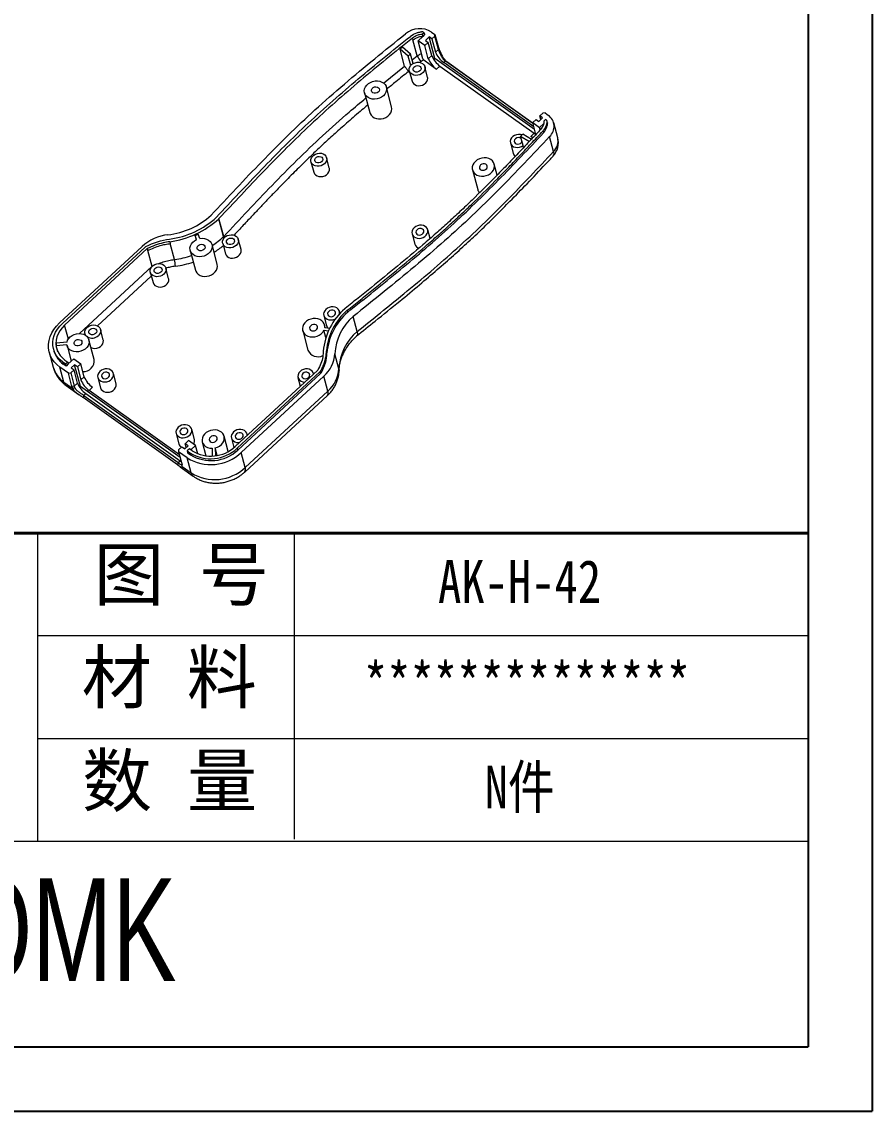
# Model space of a CAD drawing. Header units: inches. Extents: x 1209 to 3085, y 1126 to 1627.
# Drawn here: x 2526.9 to 2685.1, y 1125.7 to 1328.3 of the extents above; entities that cross this region are included whole.
import ezdxf

# ---------------------------------------------------------------- set-up
doc = ezdxf.new("R2010")
doc.units = ezdxf.units.IN
doc.header["$LTSCALE"] = 15
doc.layers.add('文字', color=81, linetype='Continuous')
doc.layers.add('粗实线', color=7, linetype='Continuous', lineweight=30)
doc.layers.add('细实线', color=3, linetype='Continuous', lineweight=9)
doc.styles.get("Standard").update_dxf_attribs({"font": 'txt', "bigfont": 'gbcbig.shx'})
doc.styles.add('宋体', font='', dxfattribs={"width": 0.8, "height": 3.5})
doc.styles.add('长仿宋', font='', dxfattribs={"width": 0.7, "height": 4})
doc.styles.get('宋体').set_extended_font_data('SimSun')
doc.styles.get('长仿宋').set_extended_font_data('SimSun')

msp = doc.modelspace()

# ---------------------------------------------------------------- linework, layer by layer
for p, q in [((2685.077, 1627.302), (2685.077, 1125.657)), ((2673.133, 1615.358), (2673.133, 1137.601)), ((1993.965, 1137.601), (2673.133, 1137.601)), ((1975.607, 1125.657), (2685.077, 1125.657))]:
    msp.add_line(p, q)
at = {"color": 7, "linetype": 'Continuous', "lineweight": 15}
for p, q in [((2599.553, 1325.219), (2599.645, 1324.87)), ((2600.593, 1324.74), (2601.469, 1325.549)), ((2601.716, 1326.212), (2601.376, 1325.898)), ((2601.376, 1325.898), (2601.469, 1325.549)), ((2601.809, 1325.863), (2601.469, 1325.549)), ((2601.62, 1326.281), (2601.716, 1326.212)), ((2601.716, 1326.212), (2601.809, 1325.863)), ((2602.684, 1325.427), (2601.978, 1324.774)), ((2603.191, 1325.065), (2602.684, 1325.427)), ((2603.751, 1321.416), (2602.684, 1325.427)), ((2603.11, 1326.348), (2603.728, 1325.908)), ((2603.191, 1325.065), (2603.732, 1325.565)), ((2603.191, 1325.065), (2603.841, 1322.624)), ((2603.732, 1325.565), (2603.728, 1325.908)), ((2603.728, 1325.908), (2604.377, 1323.466)), ((2604.381, 1323.123), (2603.732, 1325.565)), ((2597.707, 1323.525), (2597.261, 1323.165)), ((2598.096, 1320.026), (2597.261, 1323.165)), ((2598.777, 1321.881), (2597.261, 1323.165)), ((2599.224, 1322.241), (2597.707, 1323.525)), ((2600.434, 1321.905), (2599.645, 1324.87)), ((2601.861, 1323.836), (2600.593, 1324.74)), ((2601.495, 1321.35), (2600.593, 1324.74)), ((2601.861, 1323.836), (2602.485, 1324.412)), ((2602.511, 1321.395), (2601.861, 1323.836)), ((2601.978, 1324.774), (2602.485, 1324.412)), ((2603.134, 1321.971), (2602.485, 1324.412)), ((2603.841, 1322.624), (2604.381, 1323.123)), ((2604.381, 1323.123), (2604.377, 1323.466)), ((2604.513, 1322.787), (2604.532, 1323.073)), ((2599.241, 1320.137), (2598.777, 1321.881)), ((2599.688, 1320.497), (2599.224, 1322.241)), ((2599.511, 1321.164), (2600.434, 1321.905)), ((2601.495, 1321.35), (2601.647, 1321.162)), ((2601.646, 1321.163), (2604.057, 1319.444)), ((2602.511, 1321.395), (2603.134, 1321.971)), ((2603.751, 1321.416), (2603.524, 1321.206)), ((2622.29, 1308.202), (2603.751, 1321.416)), ((2605.677, 1320.942), (2605.387, 1320.674)), ((2621.995, 1309.312), (2605.677, 1320.942)), ((2605.677, 1320.942), (2605.93, 1320.86)), ((2594.187, 1316.837), (2598.096, 1320.026)), ((2598.82, 1319.007), (2599.053, 1318.81)), ((2598.969, 1319.124), (2599.479, 1317.206)), ((2601.122, 1320.86), (2600.908, 1320.687)), ((2602.379, 1317.977), (2601.869, 1319.895)), ((2604.68, 1320.021), (2604.057, 1319.444)), ((2604.68, 1320.021), (2622.221, 1307.519)), ((2622.151, 1308.725), (2605.387, 1320.674)), ((2605.93, 1320.86), (2621.963, 1309.432)), ((2590.642, 1315.019), (2591.616, 1311.356)), ((2595.674, 1312.436), (2594.701, 1316.098)), ((2623.268, 1310.756), (2623.808, 1311.255)), ((2624.228, 1311.297), (2623.808, 1311.255)), ((2624.228, 1311.297), (2624.846, 1310.856)), ((2621.938, 1309.526), (2622.562, 1310.103)), ((2621.938, 1309.526), (2623.206, 1308.623)), ((2622.529, 1307.303), (2621.938, 1309.526)), ((2622.562, 1310.103), (2623.069, 1309.741)), ((2623.069, 1309.741), (2623.775, 1310.394)), ((2623.206, 1308.623), (2623.987, 1309.344)), ((2623.775, 1310.394), (2623.268, 1310.756)), ((2623.445, 1310.089), (2623.268, 1310.756)), ((2624.329, 1310.095), (2623.989, 1309.781)), ((2624.425, 1310.027), (2624.329, 1310.095)), ((2624.694, 1309.374), (2624.601, 1309.723)), ((2626.573, 1306.686), (2625.831, 1309.476)), ((2619.683, 1306.981), (2621.312, 1306.007)), ((2620.147, 1305.237), (2619.683, 1306.981)), ((2620.065, 1307.387), (2621.694, 1306.413)), ((2621.598, 1306.942), (2622.221, 1307.519)), ((2621.953, 1306.689), (2621.598, 1306.942)), ((2623.33, 1308.156), (2623.206, 1308.623)), ((2623.849, 1307.955), (2623.942, 1307.607)), ((2623.883, 1307.995), (2623.976, 1307.647)), ((2625.819, 1304.142), (2625.077, 1306.932)), ((2617.778, 1305.718), (2618.288, 1303.8)), ((2620.243, 1304.874), (2620.147, 1305.237)), ((2584.091, 1301.073), (2583.581, 1302.991)), ((2580.682, 1302.22), (2581.192, 1300.302)), ((2610.718, 1300.709), (2611.692, 1297.047)), ((2615.318, 1299.754), (2614.777, 1301.789)), ((2563.572, 1291.648), (2563.542, 1291.618)), ((2564.423, 1288.305), (2563.542, 1291.618)), ((2564.453, 1288.335), (2563.572, 1291.648)), ((2559.414, 1287.757), (2559.147, 1288.529)), ((2559.359, 1287.731), (2559.147, 1288.529)), ((2559.986, 1287.938), (2559.693, 1288.784)), ((2599.49, 1288.814), (2600, 1286.896)), ((2602.828, 1287.937), (2602.389, 1289.585)), ((2554.387, 1287.837), (2554.391, 1287.837)), ((2554.428, 1287.356), (2554.52, 1287.008)), ((2555.309, 1284.043), (2554.52, 1287.008)), ((2563.248, 1283.155), (2562.274, 1286.817)), ((2564.264, 1287.045), (2564.774, 1285.126)), ((2564.423, 1288.305), (2564.453, 1288.335)), ((2564.423, 1288.305), (2564.598, 1288.091)), ((2564.453, 1288.335), (2564.63, 1288.13)), ((2567.673, 1285.897), (2567.163, 1287.816)), ((2533.895, 1272.256), (2549.274, 1286.471)), ((2534.436, 1272.153), (2549.815, 1286.368)), ((2550.237, 1286.067), (2534.859, 1271.852)), ((2549.815, 1286.368), (2549.966, 1286.473)), ((2550.237, 1286.067), (2550.33, 1285.718)), ((2551.118, 1282.757), (2550.33, 1285.718)), ((2558.215, 1285.738), (2559.189, 1282.075)), ((2537.627, 1270.283), (2551.084, 1282.722)), ((2554.197, 1280.533), (2553.687, 1282.451)), ((2550.984, 1280.939), (2540.989, 1271.7)), ((2550.787, 1281.68), (2551.298, 1279.762)), ((2586.086, 1273.982), (2585.972, 1274.41)), ((2587.033, 1274.927), (2587, 1274.898)), ((2587.421, 1274.596), (2587.514, 1274.247)), ((2583.073, 1273.639), (2583.583, 1271.72)), ((2589.269, 1270.664), (2588.527, 1273.454)), ((2542.042, 1269.124), (2541.532, 1271.043)), ((2579.137, 1270.826), (2580.111, 1267.163)), ((2583.082, 1270.888), (2583.938, 1270.787)), ((2583.444, 1269.527), (2583.082, 1270.888)), ((2583.342, 1271.358), (2583.196, 1271.905)), ((2583.229, 1271.372), (2584.17, 1271.26)), ((2535.302, 1268.658), (2533.295, 1268.501)), ((2538.632, 1270.272), (2538.709, 1269.982)), ((2540.353, 1265.452), (2539.379, 1269.114)), ((2532.009, 1266.791), (2532.751, 1264)), ((2532.786, 1267.371), (2532.879, 1267.022)), ((2535.292, 1268.172), (2533.3, 1268.017)), ((2533.599, 1266.891), (2533.3, 1268.017)), ((2535.32, 1268.035), (2536.095, 1265.121)), ((2583.564, 1267.041), (2583.564, 1267.044)), ((2583.564, 1267.044), (2583.656, 1266.696)), ((2583.564, 1267.041), (2583.657, 1266.692)), ((2583.657, 1266.692), (2583.656, 1266.696)), ((2585.869, 1263.737), (2585.127, 1266.527)), ((2535.039, 1264.579), (2534.51, 1264.956)), ((2534.51, 1264.956), (2534.603, 1264.607)), ((2535.131, 1264.231), (2534.603, 1264.607)), ((2534.926, 1265.34), (2535.454, 1264.964)), ((2535.454, 1264.964), (2535.039, 1264.579)), ((2535.039, 1264.579), (2535.131, 1264.231)), ((2535.547, 1264.615), (2535.131, 1264.231)), ((2535.454, 1264.964), (2535.547, 1264.615)), ((2535.547, 1264.615), (2536.586, 1265.575)), ((2536.723, 1264.457), (2536.1, 1263.88)), ((2536.586, 1265.575), (2537.854, 1264.672)), ((2537.79, 1260.446), (2536.723, 1264.457)), ((2537.231, 1264.095), (2536.723, 1264.457)), ((2537.231, 1264.095), (2537.854, 1264.672)), ((2538.503, 1262.23), (2537.854, 1264.672)), ((2535.565, 1262.901), (2533.98, 1264.031)), ((2534.722, 1261.241), (2533.98, 1264.031)), ((2535.565, 1262.901), (2535.984, 1262.943)), ((2536.214, 1260.46), (2535.565, 1262.901)), ((2535.984, 1262.943), (2536.607, 1263.519)), ((2535.984, 1262.943), (2536.633, 1260.501)), ((2536.1, 1263.88), (2536.607, 1263.519)), ((2537.256, 1261.077), (2536.607, 1263.519)), ((2537.231, 1264.095), (2537.88, 1261.654)), ((2537.88, 1261.654), (2538.503, 1262.23)), ((2544.433, 1260.956), (2543.923, 1262.874)), ((2581.937, 1263.473), (2566.559, 1249.258)), ((2566.982, 1248.957), (2582.36, 1263.171)), ((2567.075, 1248.608), (2582.453, 1262.823)), ((2583.087, 1262.371), (2567.709, 1248.156)), ((2581.185, 1262.777), (2581.16, 1262.869)), ((2582.36, 1263.171), (2582.469, 1263.307)), ((2582.36, 1263.171), (2582.453, 1262.823)), ((2582.453, 1262.823), (2582.562, 1262.958)), ((2582.469, 1263.307), (2582.562, 1262.958)), ((2583.829, 1259.58), (2583.087, 1262.371)), ((2534.722, 1261.241), (2536.368, 1260.067)), ((2535.126, 1260.614), (2537.55, 1258.887)), ((2536.633, 1260.501), (2536.214, 1260.46)), ((2536.765, 1260.165), (2536.368, 1260.067)), ((2536.633, 1260.501), (2537.256, 1261.077)), ((2537.79, 1260.446), (2537.646, 1260.313)), ((2556.349, 1247.218), (2537.79, 1260.446)), ((2540.05, 1260.28), (2539.426, 1259.704)), ((2541.024, 1262.103), (2541.534, 1260.185)), ((2578.261, 1262.098), (2578.693, 1260.474)), ((2538.429, 1258.782), (2538.311, 1258.357)), ((2555.852, 1245.855), (2538.311, 1258.357)), ((2538.803, 1259.127), (2538.429, 1258.782)), ((2538.429, 1258.782), (2555.97, 1246.28)), ((2538.803, 1259.127), (2556.343, 1246.625)), ((2556.21, 1247.741), (2539.426, 1259.704)), ((2568.358, 1244.529), (2583.737, 1258.744)), ((2568.451, 1245.366), (2583.829, 1259.58)), ((2559.015, 1250.562), (2558.505, 1252.481)), ((2555.606, 1251.71), (2556.116, 1249.791)), ((2557.307, 1249.786), (2557.931, 1250.362)), ((2559.199, 1249.458), (2557.931, 1250.362)), ((2560.469, 1250.11), (2561.156, 1247.525)), ((2565.284, 1248.346), (2564.528, 1251.189)), ((2565.894, 1250.841), (2566.362, 1249.083)), ((2568.855, 1251.38), (2568.794, 1251.612)), ((2556.06, 1248.633), (2556.684, 1249.209)), ((2556.06, 1248.633), (2556.064, 1248.29)), ((2557.649, 1247.161), (2556.064, 1248.29)), ((2556.064, 1248.29), (2556.713, 1245.849)), ((2556.684, 1249.209), (2557.191, 1248.848)), ((2557.191, 1248.848), (2557.814, 1249.424)), ((2557.814, 1249.424), (2557.307, 1249.786)), ((2557.485, 1249.119), (2557.307, 1249.786)), ((2558.067, 1248.846), (2557.651, 1248.462)), ((2557.651, 1248.462), (2558.18, 1248.086)), ((2557.651, 1248.462), (2557.744, 1248.114)), ((2557.744, 1248.114), (2558.272, 1247.737)), ((2558.595, 1248.47), (2558.067, 1248.846)), ((2558.18, 1248.086), (2558.272, 1247.737)), ((2558.332, 1248.657), (2559.199, 1249.458)), ((2559.609, 1247.916), (2559.199, 1249.458)), ((2562.273, 1248.941), (2562.333, 1247.495)), ((2562.865, 1249.012), (2562.926, 1247.557)), ((2563.238, 1247.61), (2562.865, 1249.012)), ((2566.982, 1248.957), (2567.075, 1248.608)), ((2568.451, 1245.366), (2567.709, 1248.156)), ((2555.97, 1246.28), (2555.852, 1245.855)), ((2555.97, 1246.28), (2556.343, 1246.625)), ((2556.343, 1246.625), (2556.541, 1246.495)), ((2558.391, 1244.37), (2557.649, 1247.161)), ((2556.371, 1245.472), (2558.795, 1243.744)), ((2556.744, 1245.544), (2558.391, 1244.37))]:
    msp.add_line(p, q, dxfattribs=at)
at = {"color": 8, "linetype": 'Continuous', "lineweight": 15}
for p, q in [((2535.55, 1269.253), (2534.859, 1271.852)), ((2585.869, 1263.737), (2585.912, 1263.38))]:
    msp.add_line(p, q, dxfattribs=at)
at = {"color": 7, "linetype": 'Continuous', "lineweight": 15, "flags": 128}
for points in [[(2599.688, 1320.497), (2600.038, 1320.647), (2600.412, 1320.722), (2600.787, 1320.718), (2601.138, 1320.636), (2601.443, 1320.481), (2601.68, 1320.262), (2601.836, 1319.995), (2601.9, 1319.696), (2601.867, 1319.385), (2601.74, 1319.082), (2601.527, 1318.807), (2601.243, 1318.577), (2600.904, 1318.408), (2600.535, 1318.311), (2600.157, 1318.292), (2599.797, 1318.351), (2599.477, 1318.487), (2599.218, 1318.688), (2599.038, 1318.943), (2598.947, 1319.235), (2598.952, 1319.545), (2599.052, 1319.852), (2599.241, 1320.137)], [(2600.947, 1319.133), (2600.724, 1318.985), (2600.459, 1318.908), (2600.189, 1318.912), (2599.95, 1318.997), (2599.775, 1319.151), (2599.686, 1319.353), (2599.696, 1319.577), (2599.804, 1319.791), (2599.995, 1319.968), (2600.243, 1320.083), (2600.515, 1320.12), (2600.774, 1320.075), (2600.985, 1319.953), (2601.12, 1319.772), (2601.159, 1319.555), (2601.099, 1319.332), (2600.947, 1319.133)], [(2594.15, 1314.504), (2593.803, 1314.24), (2593.403, 1314.037), (2592.968, 1313.905), (2592.52, 1313.851), (2592.079, 1313.876), (2591.665, 1313.981), (2591.299, 1314.159), (2590.996, 1314.402), (2590.772, 1314.699), (2590.637, 1315.037), (2590.597, 1315.399), (2590.654, 1315.769), (2590.805, 1316.128), (2591.043, 1316.461), (2591.358, 1316.752), (2591.734, 1316.987), (2592.154, 1317.155), (2592.598, 1317.249), (2593.045, 1317.263), (2593.475, 1317.198), (2593.867, 1317.056), (2594.204, 1316.844), (2594.469, 1316.572), (2594.649, 1316.252), (2594.738, 1315.901), (2594.729, 1315.533), (2594.625, 1315.166), (2594.429, 1314.818), (2594.15, 1314.504)], [(2599.479, 1317.206), (2599.548, 1317.025), (2599.728, 1316.77), (2599.987, 1316.568), (2600.307, 1316.433), (2600.667, 1316.373), (2601.045, 1316.393), (2601.415, 1316.49), (2601.753, 1316.659), (2602.038, 1316.888), (2602.25, 1317.164), (2602.377, 1317.467), (2602.41, 1317.778), (2602.379, 1317.977)], [(2593.199, 1315.182), (2592.976, 1315.034), (2592.712, 1314.957), (2592.442, 1314.961), (2592.203, 1315.045), (2592.027, 1315.2), (2591.938, 1315.402), (2591.948, 1315.626), (2592.056, 1315.84), (2592.247, 1316.017), (2592.495, 1316.131), (2592.767, 1316.169), (2593.026, 1316.123), (2593.237, 1316.002), (2593.372, 1315.82), (2593.412, 1315.604), (2593.351, 1315.381), (2593.199, 1315.182)], [(2591.616, 1311.356), (2591.667, 1311.202), (2591.848, 1310.883), (2592.112, 1310.611), (2592.449, 1310.399), (2592.841, 1310.257), (2593.271, 1310.191), (2593.719, 1310.206), (2594.163, 1310.299), (2594.582, 1310.468), (2594.958, 1310.703), (2595.273, 1310.993), (2595.511, 1311.326), (2595.663, 1311.686), (2595.719, 1312.055), (2595.679, 1312.417), (2595.674, 1312.436)], [(2624.682, 1309.448), (2624.688, 1309.418), (2624.694, 1309.374)], [(2619.95, 1307.229), (2619.637, 1307.307), (2619.264, 1307.32), (2618.888, 1307.253), (2618.534, 1307.112), (2618.226, 1306.905), (2617.982, 1306.646), (2617.819, 1306.352), (2617.748, 1306.042), (2617.774, 1305.736), (2617.893, 1305.453), (2618.1, 1305.213), (2618.379, 1305.031), (2618.714, 1304.919), (2619.083, 1304.883), (2619.46, 1304.927), (2619.823, 1305.048), (2620.147, 1305.237), (2620.147, 1305.237)], [(2621.986, 1306.71), (2621.84, 1306.786), (2621.598, 1306.942)], [(2622.221, 1307.519), (2622.463, 1307.363), (2622.522, 1307.33)], [(2618.699, 1306.48), (2618.547, 1306.281), (2618.487, 1306.059), (2618.527, 1305.842), (2618.662, 1305.66), (2618.873, 1305.539), (2619.131, 1305.494), (2619.403, 1305.531), (2619.651, 1305.645), (2619.842, 1305.822), (2619.942, 1306.008)], [(2583.188, 1301.852), (2582.896, 1301.637), (2582.557, 1301.483), (2582.19, 1301.399), (2581.82, 1301.391), (2581.469, 1301.459), (2581.16, 1301.6), (2580.912, 1301.803), (2580.741, 1302.057), (2580.657, 1302.345), (2580.666, 1302.65), (2580.766, 1302.952), (2580.953, 1303.232), (2581.213, 1303.473), (2581.531, 1303.659), (2581.887, 1303.779), (2582.258, 1303.826), (2582.621, 1303.795), (2582.954, 1303.69), (2583.235, 1303.517), (2583.446, 1303.286), (2583.575, 1303.013), (2583.613, 1302.714), (2583.558, 1302.408), (2583.413, 1302.115), (2583.188, 1301.852)], [(2582.659, 1302.229), (2582.436, 1302.081), (2582.172, 1302.004), (2581.902, 1302.008), (2581.663, 1302.092), (2581.487, 1302.247), (2581.398, 1302.449), (2581.408, 1302.673), (2581.516, 1302.887), (2581.707, 1303.064), (2581.955, 1303.178), (2582.227, 1303.216), (2582.486, 1303.17), (2582.697, 1303.049), (2582.832, 1302.867), (2582.872, 1302.651), (2582.812, 1302.428), (2582.659, 1302.229)], [(2611.268, 1302.303), (2610.99, 1301.989), (2610.794, 1301.641), (2610.69, 1301.274), (2610.681, 1300.907), (2610.77, 1300.555), (2610.95, 1300.235), (2611.215, 1299.963), (2611.552, 1299.751), (2611.944, 1299.609), (2612.374, 1299.544), (2612.821, 1299.559), (2613.265, 1299.652), (2613.685, 1299.82), (2614.061, 1300.055), (2614.376, 1300.346), (2614.614, 1300.679), (2614.765, 1301.039), (2614.822, 1301.408), (2614.782, 1301.77), (2614.647, 1302.108), (2614.423, 1302.405), (2614.12, 1302.649), (2613.754, 1302.827), (2613.34, 1302.931), (2612.899, 1302.956), (2612.45, 1302.902), (2612.016, 1302.77), (2611.616, 1302.568), (2611.268, 1302.303)], [(2581.192, 1300.302), (2581.198, 1300.28), (2581.327, 1300.006), (2581.538, 1299.776), (2581.819, 1299.603), (2582.151, 1299.497), (2582.514, 1299.467), (2582.885, 1299.513), (2583.241, 1299.633), (2583.559, 1299.82), (2583.82, 1300.06), (2584.006, 1300.34), (2584.107, 1300.642), (2584.115, 1300.947), (2584.091, 1301.073)], [(2612.219, 1301.625), (2612.067, 1301.426), (2612.007, 1301.204), (2612.047, 1300.987), (2612.182, 1300.805), (2612.393, 1300.684), (2612.652, 1300.639), (2612.923, 1300.676), (2613.172, 1300.79), (2613.363, 1300.967), (2613.47, 1301.181), (2613.481, 1301.405), (2613.392, 1301.608), (2613.216, 1301.762), (2612.977, 1301.847), (2612.707, 1301.851), (2612.443, 1301.773), (2612.219, 1301.625)], [(2566.77, 1286.677), (2566.479, 1286.462), (2566.139, 1286.307), (2565.773, 1286.224), (2565.403, 1286.216), (2565.052, 1286.284), (2564.743, 1286.424), (2564.495, 1286.628), (2564.324, 1286.882), (2564.239, 1287.17), (2564.248, 1287.475), (2564.349, 1287.777), (2564.535, 1288.057), (2564.796, 1288.298), (2565.114, 1288.484), (2565.47, 1288.604), (2565.841, 1288.65), (2566.204, 1288.62), (2566.536, 1288.515), (2566.817, 1288.341), (2567.028, 1288.111), (2567.157, 1287.837), (2567.195, 1287.539), (2567.14, 1287.233), (2566.996, 1286.939), (2566.77, 1286.677)], [(2599.883, 1289.953), (2599.658, 1289.69), (2599.513, 1289.397), (2599.458, 1289.091), (2599.496, 1288.792), (2599.625, 1288.519), (2599.836, 1288.288), (2600.117, 1288.115), (2600.45, 1288.01), (2600.813, 1287.979), (2601.184, 1288.026), (2601.54, 1288.146), (2601.858, 1288.332), (2602.118, 1288.573), (2602.305, 1288.853), (2602.405, 1289.155), (2602.414, 1289.46), (2602.33, 1289.748), (2602.159, 1290.002), (2601.911, 1290.205), (2601.602, 1290.346), (2601.251, 1290.414), (2600.881, 1290.406), (2600.514, 1290.322), (2600.175, 1290.168), (2599.883, 1289.953)], [(2600.411, 1289.576), (2600.259, 1289.377), (2600.199, 1289.154), (2600.239, 1288.938), (2600.374, 1288.756), (2600.585, 1288.635), (2600.844, 1288.589), (2601.116, 1288.627), (2601.364, 1288.741), (2601.555, 1288.918), (2601.663, 1289.132), (2601.673, 1289.356), (2601.584, 1289.558), (2601.408, 1289.712), (2601.169, 1289.797), (2600.899, 1289.801), (2600.635, 1289.724), (2600.411, 1289.576)], [(2559.986, 1287.938), (2560.429, 1287.986), (2560.864, 1287.955), (2561.271, 1287.848), (2561.631, 1287.668), (2561.927, 1287.426), (2562.147, 1287.131), (2562.28, 1286.797), (2562.319, 1286.439), (2562.264, 1286.074), (2562.117, 1285.718), (2561.884, 1285.387), (2561.576, 1285.098), (2561.208, 1284.862), (2560.795, 1284.691), (2560.357, 1284.592), (2559.914, 1284.571), (2559.487, 1284.627), (2559.094, 1284.759), (2558.753, 1284.96), (2558.481, 1285.221), (2558.289, 1285.531), (2558.186, 1285.875), (2558.178, 1286.237), (2558.264, 1286.601), (2558.441, 1286.95), (2558.7, 1287.268), (2559.029, 1287.542), (2559.414, 1287.757)], [(2560.773, 1285.901), (2560.55, 1285.753), (2560.285, 1285.675), (2560.015, 1285.68), (2559.776, 1285.764), (2559.6, 1285.918), (2559.512, 1286.121), (2559.522, 1286.345), (2559.63, 1286.559), (2559.821, 1286.736), (2560.069, 1286.85), (2560.341, 1286.888), (2560.6, 1286.842), (2560.811, 1286.721), (2560.945, 1286.539), (2560.985, 1286.323), (2560.925, 1286.1), (2560.773, 1285.901)], [(2566.242, 1287.053), (2566.019, 1286.905), (2565.754, 1286.828), (2565.484, 1286.832), (2565.245, 1286.917), (2565.069, 1287.071), (2564.981, 1287.274), (2564.991, 1287.497), (2565.099, 1287.712), (2565.29, 1287.888), (2565.538, 1288.003), (2565.81, 1288.04), (2566.069, 1287.995), (2566.28, 1287.873), (2566.414, 1287.692), (2566.454, 1287.475), (2566.394, 1287.252), (2566.242, 1287.053)], [(2564.774, 1285.126), (2564.78, 1285.104), (2564.909, 1284.831), (2565.12, 1284.6), (2565.401, 1284.427), (2565.734, 1284.322), (2566.097, 1284.292), (2566.468, 1284.338), (2566.824, 1284.458), (2567.142, 1284.644), (2567.402, 1284.885), (2567.589, 1285.165), (2567.689, 1285.467), (2567.698, 1285.772), (2567.673, 1285.897)], [(2553.294, 1281.312), (2553.002, 1281.097), (2552.662, 1280.943), (2552.296, 1280.859), (2551.926, 1280.851), (2551.575, 1280.919), (2551.266, 1281.06), (2551.018, 1281.263), (2550.847, 1281.517), (2550.763, 1281.805), (2550.771, 1282.11), (2550.872, 1282.412), (2551.058, 1282.692), (2551.319, 1282.933), (2551.637, 1283.119), (2551.993, 1283.239), (2552.364, 1283.286), (2552.727, 1283.255), (2553.06, 1283.15), (2553.34, 1282.977), (2553.552, 1282.746), (2553.681, 1282.473), (2553.719, 1282.174), (2553.664, 1281.868), (2553.519, 1281.575), (2553.294, 1281.312)], [(2552.765, 1281.689), (2552.542, 1281.541), (2552.277, 1281.464), (2552.007, 1281.468), (2551.768, 1281.553), (2551.593, 1281.707), (2551.504, 1281.909), (2551.514, 1282.133), (2551.622, 1282.347), (2551.813, 1282.524), (2552.061, 1282.638), (2552.333, 1282.676), (2552.592, 1282.63), (2552.803, 1282.509), (2552.938, 1282.327), (2552.977, 1282.111), (2552.917, 1281.888), (2552.765, 1281.689)], [(2559.189, 1282.075), (2559.263, 1281.869), (2559.454, 1281.559), (2559.727, 1281.298), (2560.067, 1281.097), (2560.461, 1280.965), (2560.888, 1280.908), (2561.331, 1280.93), (2561.769, 1281.029), (2562.181, 1281.2), (2562.55, 1281.435), (2562.858, 1281.725), (2563.091, 1282.055), (2563.238, 1282.411), (2563.293, 1282.777), (2563.253, 1283.134), (2563.248, 1283.155)], [(2551.298, 1279.762), (2551.304, 1279.74), (2551.432, 1279.466), (2551.644, 1279.236), (2551.924, 1279.063), (2552.257, 1278.957), (2552.62, 1278.927), (2552.991, 1278.973), (2553.347, 1279.093), (2553.665, 1279.28), (2553.926, 1279.52), (2554.112, 1279.8), (2554.213, 1280.102), (2554.221, 1280.407), (2554.197, 1280.533)], [(2583.466, 1274.777), (2583.24, 1274.515), (2583.096, 1274.222), (2583.041, 1273.916), (2583.079, 1273.617), (2583.208, 1273.344), (2583.419, 1273.113), (2583.7, 1272.94), (2584.032, 1272.835), (2584.395, 1272.804), (2584.766, 1272.85), (2585.122, 1272.97), (2585.335, 1273.085)], [(2585.95, 1273.832), (2585.988, 1273.98), (2585.997, 1274.284), (2585.912, 1274.573), (2585.741, 1274.827), (2585.493, 1275.03), (2585.184, 1275.17), (2584.834, 1275.239), (2584.463, 1275.231), (2584.097, 1275.147), (2583.757, 1274.993), (2583.466, 1274.777)], [(2583.994, 1274.401), (2583.842, 1274.202), (2583.782, 1273.979), (2583.822, 1273.762), (2583.956, 1273.581), (2584.167, 1273.459), (2584.426, 1273.414), (2584.698, 1273.451), (2584.946, 1273.566), (2585.137, 1273.742), (2585.245, 1273.957), (2585.255, 1274.181), (2585.167, 1274.383), (2584.991, 1274.537), (2584.752, 1274.622), (2584.482, 1274.626), (2584.217, 1274.549), (2583.994, 1274.401)], [(2583.229, 1271.372), (2583.23, 1271.735), (2583.136, 1272.081), (2582.953, 1272.394), (2582.687, 1272.661), (2582.352, 1272.868), (2581.963, 1273.006), (2581.538, 1273.07), (2581.096, 1273.056), (2580.657, 1272.964), (2580.241, 1272.8), (2579.868, 1272.569), (2579.553, 1272.284), (2579.313, 1271.957), (2579.157, 1271.603), (2579.093, 1271.238), (2579.124, 1270.879), (2579.249, 1270.542), (2579.46, 1270.242), (2579.75, 1269.994), (2580.105, 1269.809), (2580.508, 1269.695), (2580.941, 1269.657), (2581.384, 1269.697), (2581.818, 1269.813), (2582.222, 1270), (2582.577, 1270.25), (2582.868, 1270.55), (2583.082, 1270.888)], [(2533.98, 1264.031), (2533.405, 1264.5), (2532.911, 1265.03), (2532.505, 1265.612), (2532.194, 1266.239), (2531.981, 1266.901), (2531.871, 1267.588), (2531.863, 1268.29), (2531.96, 1268.997), (2532.158, 1269.7), (2532.456, 1270.386), (2532.849, 1271.048), (2533.331, 1271.674), (2533.895, 1272.256)], [(2534.51, 1264.956), (2534.007, 1265.367), (2533.575, 1265.83), (2533.22, 1266.34), (2532.948, 1266.888), (2532.762, 1267.467), (2532.665, 1268.068), (2532.659, 1268.683), (2532.743, 1269.302), (2532.917, 1269.916), (2533.177, 1270.517), (2533.521, 1271.096), (2533.943, 1271.644), (2534.436, 1272.153)], [(2534.859, 1271.852), (2534.378, 1271.351), (2533.974, 1270.81), (2533.654, 1270.237), (2533.423, 1269.644), (2533.285, 1269.039), (2533.243, 1268.433), (2533.297, 1267.837), (2533.447, 1267.26), (2533.69, 1266.713), (2534.021, 1266.205), (2534.436, 1265.745), (2534.926, 1265.34)], [(2538.815, 1269.912), (2538.692, 1270.109), (2538.608, 1270.397), (2538.616, 1270.702), (2538.717, 1271.004), (2538.903, 1271.284), (2539.164, 1271.525), (2539.482, 1271.711), (2539.838, 1271.831), (2540.209, 1271.877), (2540.572, 1271.847), (2540.905, 1271.742), (2541.185, 1271.568), (2541.397, 1271.338), (2541.526, 1271.064), (2541.564, 1270.766), (2541.509, 1270.46), (2541.364, 1270.166), (2541.139, 1269.904), (2541.139, 1269.904)], [(2540.61, 1270.28), (2540.387, 1270.132), (2540.122, 1270.055), (2539.852, 1270.059), (2539.613, 1270.144), (2539.438, 1270.298), (2539.349, 1270.501), (2539.359, 1270.724), (2539.467, 1270.939), (2539.658, 1271.115), (2539.906, 1271.23), (2540.178, 1271.267), (2540.437, 1271.222), (2540.648, 1271.101), (2540.783, 1270.919), (2540.822, 1270.702), (2540.762, 1270.479), (2540.61, 1270.28)], [(2580.638, 1271.742), (2580.486, 1271.543), (2580.426, 1271.32), (2580.466, 1271.103), (2580.601, 1270.922), (2580.812, 1270.8), (2581.071, 1270.755), (2581.342, 1270.792), (2581.591, 1270.907), (2581.782, 1271.083), (2581.889, 1271.298), (2581.9, 1271.522), (2581.811, 1271.724), (2581.635, 1271.878), (2581.396, 1271.963), (2581.126, 1271.967), (2580.862, 1271.89), (2580.638, 1271.742)], [(2535.302, 1268.658), (2535.419, 1269.018), (2535.625, 1269.359), (2535.909, 1269.664), (2536.259, 1269.919), (2536.659, 1270.112), (2537.091, 1270.235), (2537.534, 1270.283), (2537.969, 1270.252), (2538.376, 1270.145), (2538.736, 1269.965), (2539.032, 1269.723), (2539.252, 1269.428), (2539.385, 1269.094), (2539.424, 1268.736), (2539.369, 1268.371), (2539.222, 1268.015), (2538.989, 1267.684), (2538.681, 1267.395), (2538.313, 1267.159), (2537.9, 1266.988), (2537.462, 1266.889), (2537.019, 1266.868), (2536.592, 1266.924), (2536.199, 1267.056), (2535.858, 1267.257), (2535.586, 1267.518), (2535.394, 1267.828), (2535.292, 1268.172)], [(2537.878, 1268.198), (2537.655, 1268.05), (2537.39, 1267.973), (2537.12, 1267.977), (2536.881, 1268.061), (2536.706, 1268.216), (2536.617, 1268.418), (2536.627, 1268.642), (2536.735, 1268.856), (2536.926, 1269.033), (2537.174, 1269.147), (2537.446, 1269.185), (2537.705, 1269.139), (2537.916, 1269.018), (2538.05, 1268.836), (2538.09, 1268.62), (2538.03, 1268.397), (2537.878, 1268.198)], [(2539.767, 1267.655), (2539.769, 1267.654), (2540.102, 1267.549), (2540.465, 1267.519), (2540.836, 1267.565), (2541.192, 1267.685), (2541.51, 1267.871), (2541.771, 1268.112), (2541.957, 1268.392), (2542.058, 1268.694), (2542.066, 1268.999), (2542.042, 1269.124)], [(2541.417, 1263.242), (2541.192, 1262.979), (2541.047, 1262.686), (2540.992, 1262.38), (2541.03, 1262.081), (2541.159, 1261.808), (2541.37, 1261.577), (2541.651, 1261.404), (2541.983, 1261.299), (2542.346, 1261.268), (2542.718, 1261.315), (2543.073, 1261.435), (2543.392, 1261.621), (2543.652, 1261.862), (2543.838, 1262.142), (2543.939, 1262.444), (2543.948, 1262.748), (2543.864, 1263.037), (2543.692, 1263.291), (2543.444, 1263.494), (2543.135, 1263.635), (2542.785, 1263.703), (2542.415, 1263.695), (2542.048, 1263.611), (2541.708, 1263.457), (2541.417, 1263.242)], [(2541.945, 1262.865), (2541.793, 1262.666), (2541.733, 1262.443), (2541.773, 1262.226), (2541.907, 1262.045), (2542.118, 1261.924), (2542.377, 1261.878), (2542.649, 1261.916), (2542.897, 1262.03), (2543.088, 1262.207), (2543.196, 1262.421), (2543.206, 1262.645), (2543.118, 1262.847), (2542.942, 1263.001), (2542.703, 1263.086), (2542.433, 1263.09), (2542.168, 1263.013), (2541.945, 1262.865)], [(2581.18, 1262.773), (2581.101, 1263.032), (2580.929, 1263.286), (2580.681, 1263.49), (2580.372, 1263.63), (2580.022, 1263.698), (2579.651, 1263.69), (2579.285, 1263.607), (2578.945, 1263.452), (2578.654, 1263.237)], [(2579.182, 1262.86), (2579.03, 1262.662), (2578.97, 1262.439), (2579.01, 1262.222), (2579.144, 1262.04), (2579.355, 1261.919), (2579.614, 1261.874), (2579.886, 1261.911), (2580.134, 1262.026), (2580.325, 1262.202), (2580.433, 1262.417), (2580.443, 1262.64), (2580.355, 1262.843), (2580.179, 1262.997), (2579.94, 1263.082), (2579.67, 1263.086), (2579.405, 1263.009), (2579.182, 1262.86)], [(2541.534, 1260.185), (2541.54, 1260.163), (2541.669, 1259.889), (2541.88, 1259.659), (2542.161, 1259.486), (2542.493, 1259.381), (2542.857, 1259.35), (2543.228, 1259.396), (2543.584, 1259.516), (2543.902, 1259.703), (2544.162, 1259.943), (2544.349, 1260.224), (2544.449, 1260.525), (2544.458, 1260.83), (2544.433, 1260.956)], [(2555.999, 1252.848), (2555.774, 1252.586), (2555.629, 1252.292), (2555.574, 1251.987), (2555.612, 1251.688), (2555.741, 1251.414), (2555.952, 1251.184), (2556.233, 1251.011), (2556.565, 1250.906), (2556.928, 1250.875), (2557.3, 1250.921), (2557.655, 1251.041), (2557.974, 1251.228), (2558.234, 1251.468), (2558.42, 1251.749), (2558.521, 1252.05), (2558.53, 1252.355), (2558.446, 1252.644), (2558.274, 1252.898), (2558.026, 1253.101), (2557.717, 1253.241), (2557.367, 1253.31), (2556.996, 1253.302), (2556.63, 1253.218), (2556.29, 1253.064), (2555.999, 1252.848)], [(2556.527, 1252.472), (2556.375, 1252.273), (2556.315, 1252.05), (2556.355, 1251.833), (2556.489, 1251.652), (2556.7, 1251.53), (2556.959, 1251.485), (2557.231, 1251.522), (2557.479, 1251.637), (2557.67, 1251.813), (2557.778, 1252.028), (2557.788, 1252.252), (2557.7, 1252.454), (2557.524, 1252.608), (2557.285, 1252.693), (2557.015, 1252.697), (2556.751, 1252.62), (2556.527, 1252.472)], [(2562.865, 1249.012), (2563.291, 1249.153), (2563.68, 1249.363), (2564.016, 1249.631), (2564.282, 1249.946), (2564.466, 1250.293), (2564.561, 1250.656), (2564.562, 1251.019), (2564.468, 1251.365), (2564.284, 1251.679), (2564.019, 1251.945), (2563.684, 1252.152), (2563.295, 1252.291), (2562.87, 1252.355), (2562.428, 1252.34), (2561.989, 1252.249), (2561.573, 1252.084), (2561.199, 1251.854), (2560.885, 1251.569), (2560.645, 1251.242), (2560.489, 1250.888), (2560.425, 1250.522), (2560.456, 1250.163), (2560.58, 1249.826), (2560.792, 1249.527), (2561.082, 1249.279), (2561.436, 1249.093), (2561.839, 1248.979), (2562.273, 1248.941)], [(2568.826, 1251.353), (2568.818, 1251.486), (2568.734, 1251.775), (2568.563, 1252.029), (2568.315, 1252.232), (2568.006, 1252.372), (2567.655, 1252.441), (2567.285, 1252.433), (2566.919, 1252.349), (2566.579, 1252.194), (2566.287, 1251.979)], [(2561.97, 1251.026), (2561.818, 1250.827), (2561.758, 1250.604), (2561.798, 1250.388), (2561.932, 1250.206), (2562.143, 1250.085), (2562.402, 1250.04), (2562.674, 1250.077), (2562.922, 1250.191), (2563.113, 1250.368), (2563.221, 1250.582), (2563.232, 1250.806), (2563.143, 1251.009), (2562.967, 1251.163), (2562.728, 1251.247), (2562.458, 1251.252), (2562.194, 1251.174), (2561.97, 1251.026)], [(2566.287, 1251.979), (2566.062, 1251.717), (2565.917, 1251.423), (2565.862, 1251.118), (2565.9, 1250.819), (2566.029, 1250.545), (2566.241, 1250.315), (2566.521, 1250.142), (2566.854, 1250.036), (2567.217, 1250.006), (2567.38, 1250.017)], [(2566.816, 1251.603), (2566.664, 1251.404), (2566.604, 1251.181), (2566.643, 1250.964), (2566.778, 1250.783), (2566.989, 1250.661), (2567.248, 1250.616), (2567.52, 1250.653), (2567.768, 1250.768), (2567.959, 1250.944), (2568.067, 1251.159), (2568.077, 1251.382), (2567.988, 1251.585), (2567.813, 1251.739), (2567.574, 1251.824), (2567.304, 1251.828), (2567.039, 1251.751), (2566.816, 1251.603)], [(2556.956, 1249.015), (2557.075, 1248.987), (2557.311, 1248.959)]]:
    msp.add_lwpolyline(points, dxfattribs=at)
at = {"color": 7, "linetype": 'Continuous', "lineweight": 15}
for centre, radius, start, end in [((2600.92, 1322.848), 4.129, 57.96404, 129.63953), ((2599.566, 1325.05), 0.64, 123.85912, 128.80994), ((2601.277, 1325.771), 0.615, 56.06125, 94.70449), ((2606.413, 1324.04), 2.115, 195.7394, 207.18977), ((2606.13, 1323.617), 1.817, 195.75189, 207.17575), ((2600.012, 1320.806), 1.637, 118.77723, 138.95936), ((2606.495, 1322.966), 4.283, 201.52217, 235.30036), ((2607.119, 1323.542), 4.283, 201.52217, 235.30036), ((2607.825, 1324.195), 4.283, 201.52217, 235.30036), ((2600.476, 1319.062), 1.637, 118.77723, 138.95936), ((2623.363, 1308.8), 2.535, 312.54965, 54.21391), ((2624.197, 1309.691), 0.406, 4.50272, 55.79067), ((2618.797, 1308.197), 1.505, 306.07112, 327.42375), ((2623.417, 1308.36), 0.592, 316.85345, 321.96239), ((2623.51, 1308.011), 0.592, 316.85345, 321.96239), ((2619.285, 1305.873), 0.844, 52.41645, 133.97768), ((2623.094, 1305.761), 3.6, 316.89203, 14.89191), ((2619.294, 1304.084), 1.045, 195.78757, 234.36098), ((2613.038, 1297.411), 1.394, 195.14388, 223.10215), ((2552.413, 1303.027), 14.474, 276.64362, 312.06765), ((2552.184, 1303.927), 16.241, 277.80877, 312.31367), ((2552.119, 1304.171), 16.973, 277.81921, 312.30274), ((2555.092, 1280.024), 8.685, 96.64525, 132.0669), ((2552.135, 1304.236), 17.201, 294.05604, 296.06354), ((2553.828, 1299.707), 15.565, 303.04802, 312.89971), ((2553.722, 1299.745), 16.907, 301.88965, 309.06748), ((2601.081, 1287.228), 1.13, 197.08258, 253.81951), ((2552.811, 1301.49), 17.625, 278.14963, 288.71127), ((2552.851, 1301.341), 18.731, 278.09688, 288.4869), ((2594.652, 1266.017), 11.723, 130.74822, 175.13362), ((2594.776, 1266.078), 11.254, 130.81011, 175.07188), ((2594.869, 1265.729), 11.254, 130.81011, 175.07188), ((2595.021, 1265.969), 9.909, 130.94112, 176.76982), ((2584.537, 1271.976), 0.987, 195.02296, 223.0521), ((2595.763, 1263.178), 9.909, 130.94112, 176.76982), ((2537.064, 1268.298), 3.774, 176.91141, 184.27651), ((2539.957, 1271.134), 1.706, 239.01903, 313.84899), ((2537.059, 1268.184), 4.338, 195.53026, 235.52661), ((2581.961, 1267.987), 2.025, 204.01288, 297.44326), ((2579.19, 1266.862), 5.946, 310.94375, 356.76695), ((2538.345, 1265.226), 2.021, 267.10491, 6.41894), ((2542.488, 1263.801), 4.283, 201.52217, 235.30036), ((2579.387, 1262.38), 1.128, 130.53459, 278.18941), ((2579.932, 1264.072), 5.946, 310.94375, 356.76695), ((2538.25, 1261.033), 2.115, 195.7394, 207.18977), ((2538.382, 1260.995), 1.817, 195.75189, 207.17575), ((2541.241, 1262.649), 4.283, 201.52217, 235.30036), ((2541.864, 1263.225), 4.283, 201.52217, 235.30036), ((2557.97, 1250.309), 1.076, 325.5969, 13.62267), ((2557.128, 1250.076), 1.051, 195.7163, 241.33892), ((2562.032, 1254.197), 8.29, 238.08241, 313.21716), ((2562.012, 1254.265), 7.271, 238.18964, 313.10993), ((2562.105, 1253.916), 7.271, 238.18964, 313.10993), ((2562.063, 1254.061), 6.579, 238.19081, 313.10934), ((2555.935, 1245.616), 0.813, 354.95701, 16.68593), ((2562.771, 1251.432), 8.31, 238.18953, 313.11003)]:
    msp.add_arc(centre, radius, start, end, dxfattribs=at)
at = {"color": 8, "linetype": 'Continuous', "lineweight": 15}
for centre, radius, start, end in [((2623.932, 1306.084), 2.709, 314.17429, 12.83581), ((2625.063, 1303.803), 0.829, 322.87697, 24.11012), ((2537.551, 1265.344), 4.984, 195.64017, 235.41524), ((2535.757, 1261.465), 1.059, 192.23483, 233.43854), ((2583.121, 1259.235), 0.787, 321.39322, 25.99776), ((2559.426, 1244.595), 1.059, 192.23263, 233.42022), ((2567.744, 1245.021), 0.786, 321.32413, 26.0242)]:
    msp.add_arc(centre, radius, start, end, dxfattribs=at)
at = {"color": 7, "linetype": 'Continuous', "lineweight": 15}
for points, knots in [([(2562.11, 1292.282), (2563.668, 1293.95), (2566.782, 1297.283), (2571.512, 1302.244), (2576.359, 1307.125), (2581.466, 1311.957), (2586.881, 1316.7), (2592.533, 1321.402), (2596.368, 1324.485), (2598.286, 1326.028)], [0, 0, 0, 0, 0.1402084, 0.2803013, 0.4202194, 0.5600037, 0.7064897, 0.8531598, 1, 1, 1, 1]), ([(2563.117, 1291.918), (2565.886, 1294.882), (2568.655, 1297.847), (2574.309, 1303.707), (2577.192, 1306.6), (2581.688, 1310.828), (2583.216, 1312.215), (2586.317, 1314.952), (2587.891, 1316.302), (2592.661, 1320.314), (2595.906, 1322.937), (2599.164, 1325.549)], [0, 0, 0, 0, 0.25, 0.25, 0.5, 0.5, 0.625, 0.625, 0.75, 0.75, 1, 1, 1, 1]), ([(2599.553, 1325.219), (2596.296, 1322.607), (2593.055, 1319.987), (2588.294, 1315.984), (2586.725, 1314.637), (2583.632, 1311.908), (2582.11, 1310.525), (2577.629, 1306.313), (2574.752, 1303.426), (2569.108, 1297.575), (2566.341, 1294.613), (2563.572, 1291.648)], [0, 0, 0, 0, 0.25, 0.25, 0.375, 0.375, 0.5, 0.5, 0.75, 0.75, 1, 1, 1, 1]), ([(2599.209, 1325.582), (2599.594, 1325.842), (2599.968, 1326.046), (2600.532, 1326.256), (2600.72, 1326.309), (2601.015, 1326.363), (2601.121, 1326.377), (2601.227, 1326.383)], [0, 0, 0, 0, 0.5, 0.5, 0.75, 0.75, 0.89031896, 0.89031896, 0.89031896, 0.89031896]), ([(2601.376, 1325.898), (2601.197, 1325.888), (2600.807, 1325.865), (2600.179, 1325.611), (2599.778, 1325.36), (2599.553, 1325.219)], [0, 0, 0, 0, 0.2710183, 0.5895311, 1, 1, 1, 1]), ([(2599.645, 1324.87), (2599.831, 1324.989), (2600.174, 1325.208), (2600.675, 1325.425), (2601.105, 1325.541), (2601.352, 1325.547), (2601.469, 1325.549)], [0, 0, 0, 0, 0.33875567, 0.62542774, 0.82136964, 1, 1, 1, 1]), ([(2604.532, 1323.073), (2604.544, 1323.047), (2604.569, 1322.994), (2604.608, 1322.911), (2604.647, 1322.826), (2604.687, 1322.739), (2604.728, 1322.649), (2604.77, 1322.558), (2604.814, 1322.465), (2604.859, 1322.37), (2604.905, 1322.274), (2604.954, 1322.177), (2605.004, 1322.078), (2605.056, 1321.979), (2605.126, 1321.849), (2605.214, 1321.694), (2605.322, 1321.518), (2605.434, 1321.357), (2605.549, 1321.209), (2605.67, 1321.077), (2605.797, 1320.958), (2605.886, 1320.893), (2605.93, 1320.86)], [0, 0, 0, 0, 0.0400673, 0.0797025, 0.1189875, 0.1580067, 0.196846, 0.2355925, 0.2743341, 0.3131586, 0.3521532, 0.3914041, 0.4309957, 0.4710104, 0.5115278, 0.5876969, 0.6605522, 0.7307381, 0.798975, 0.8660459, 0.9327753, 1, 1, 1, 1]), ([(2600.434, 1321.905), (2600.66, 1322.063), (2600.91, 1322.238), (2601.203, 1322.337), (2601.23, 1322.346)], [0, 0, 0, 0, 0.907387, 1, 1, 1, 1]), ([(2601.646, 1321.163), (2601.614, 1321.147), (2601.547, 1321.114), (2601.447, 1321.06), (2601.342, 1320.999), (2601.233, 1320.932), (2601.16, 1320.884), (2601.122, 1320.859)], [0, 0, 0, 0, 0.1765399, 0.3645778, 0.5643659, 0.7761145, 1, 1, 1, 1]), ([(2605.677, 1320.942), (2605.656, 1320.958), (2605.614, 1320.988), (2605.551, 1321.041), (2605.488, 1321.1), (2605.424, 1321.166), (2605.36, 1321.238), (2605.27, 1321.35), (2605.141, 1321.536), (2604.984, 1321.803), (2604.844, 1322.079), (2604.743, 1322.299), (2604.67, 1322.455), (2604.614, 1322.578), (2604.562, 1322.689), (2604.529, 1322.755), (2604.513, 1322.787)], [0, 0, 0, 0, 0.0379912, 0.0773676, 0.1181751, 0.1604546, 0.204243, 0.2495735, 0.3543268, 0.5000159, 0.6471343, 0.7505029, 0.8180305, 0.882042, 0.942653, 1, 1, 1, 1]), ([(2598.82, 1319.007), (2598.04, 1318.376), (2596.694, 1317.288), (2595.359, 1316.193), (2594.798, 1315.733)], [0, 0, 0, 0, 0.5801311, 1, 1, 1, 1]), ([(2598.095, 1320.026), (2598.156, 1319.94), (2598.278, 1319.769), (2598.52, 1319.429), (2598.7, 1319.176), (2598.819, 1319.008)], [0, 0, 0, 0, 0.25258507, 0.50521127, 1, 1, 1, 1]), ([(2564.453, 1288.335), (2565.94, 1289.927), (2568.912, 1293.109), (2573.423, 1297.848), (2578.034, 1302.518), (2582.806, 1307.076), (2587.11, 1310.922), (2589.853, 1313.221), (2590.889, 1314.089)], [0, 0, 0, 0, 0.1787114, 0.3572655, 0.5356399, 0.7138405, 0.8919276, 1, 1, 1, 1]), ([(2591.238, 1312.776), (2590.875, 1312.47), (2590.073, 1311.793), (2588.854, 1310.747), (2587.273, 1309.374), (2585.448, 1307.758), (2583.414, 1305.908), (2581.46, 1304.074), (2579.429, 1302.114), (2577.25, 1299.957), (2575.471, 1298.153), (2574.205, 1296.852), (2573.555, 1296.18), (2572.984, 1295.586), (2572.462, 1295.039), (2571.638, 1294.175), (2570.466, 1292.938), (2568.896, 1291.273), (2567.509, 1289.796), (2566.646, 1288.874), (2566.367, 1288.575)], [0, 0, 0, 0, 0.0404411, 0.0892869, 0.1369656, 0.2192104, 0.2977602, 0.3727556, 0.4498351, 0.5412567, 0.6380775, 0.6696244, 0.699002, 0.7193308, 0.7412771, 0.7648415, 0.8232784, 0.8897782, 0.9643423, 1, 1, 1, 1]), ([(2623.883, 1307.996), (2623.922, 1308.046), (2623.997, 1308.144), (2624.101, 1308.292), (2624.195, 1308.437), (2624.28, 1308.578), (2624.355, 1308.717), (2624.42, 1308.853), (2624.483, 1309.006), (2624.541, 1309.177), (2624.584, 1309.365), (2624.606, 1309.547), (2624.603, 1309.665), (2624.601, 1309.723)], [0, 0, 0, 0, 0.09389633, 0.18437271, 0.2715411, 0.35552675, 0.43646965, 0.51452617, 0.58987065, 0.69839032, 0.80235303, 0.90258319, 1, 1, 1, 1]), ([(2623.976, 1307.647), (2624.244, 1307.991), (2624.444, 1308.318), (2624.628, 1308.798), (2624.669, 1308.957), (2624.697, 1309.201), (2624.699, 1309.288), (2624.694, 1309.374)], [0, 0, 0, 0, 0.5, 0.5, 0.75, 0.75, 0.89031896, 0.89031896, 0.89031896, 0.89031896]), ([(2623.395, 1308.225), (2622.882, 1307.678), (2621.907, 1306.638), (2620.518, 1305.163), (2618.913, 1303.47), (2617.093, 1301.57), (2614.256, 1298.656), (2611.386, 1295.796), (2608.421, 1292.966), (2606.174, 1290.89), (2603.878, 1288.837), (2600.757, 1286.123), (2596.762, 1282.773), (2592.724, 1279.491), (2589.475, 1276.881), (2587.847, 1275.578), (2587.033, 1274.927)], [0, 0, 0, 0, 0.0463253, 0.0880063, 0.1250433, 0.1901875, 0.2500875, 0.3751095, 0.4385247, 0.5001355, 0.5611139, 0.6251393, 0.7500801, 0.8750304, 0.9375137, 1, 1, 1, 1]), ([(2587.421, 1274.595), (2588.237, 1275.248), (2589.869, 1276.554), (2593.127, 1279.172), (2597.175, 1282.463), (2601.18, 1285.822), (2604.309, 1288.543), (2606.609, 1290.6), (2608.86, 1292.68), (2611.828, 1295.513), (2614.702, 1298.377), (2617.541, 1301.294), (2619.59, 1303.433), (2621.711, 1305.675), (2623.098, 1307.154), (2623.849, 1307.955)], [0, 0, 0, 0, 0.0625325, 0.1250644, 0.2501286, 0.3751764, 0.4392089, 0.5002258, 0.5618159, 0.6252249, 0.75013, 0.8099757, 0.8750474, 0.932296, 1, 1, 1, 1]), ([(2587.514, 1274.247), (2590.777, 1276.859), (2594.042, 1279.47), (2600.47, 1284.778), (2603.632, 1287.473), (2608.216, 1291.638), (2609.713, 1293.047), (2612.656, 1295.897), (2614.102, 1297.338), (2618.386, 1301.696), (2621.171, 1304.647), (2623.942, 1307.607)], [0, 0, 0, 0, 0.25, 0.25, 0.5, 0.5, 0.625, 0.625, 0.75, 0.75, 1, 1, 1, 1]), ([(2625.077, 1306.932), (2623.516, 1305.268), (2620.393, 1301.941), (2615.616, 1297.013), (2610.698, 1292.181), (2605.487, 1287.423), (2599.997, 1282.734), (2594.295, 1278.07), (2590.45, 1274.993), (2588.527, 1273.454)], [0, 0, 0, 0, 0.1401684, 0.2801852, 0.4200297, 0.5598069, 0.7063656, 0.8531182, 1, 1, 1, 1]), ([(2589.176, 1269.824), (2590.331, 1270.749), (2593.013, 1272.899), (2596.927, 1276.064), (2600.769, 1279.254), (2604.097, 1282.09), (2607.123, 1284.748), (2609.91, 1287.277), (2612.592, 1289.794), (2615.17, 1292.318), (2617.946, 1295.116), (2620.985, 1298.252), (2623.657, 1301.061), (2625.266, 1302.784), (2625.738, 1303.29)], [0, 0, 0, 0, 0.0883662, 0.2052437, 0.3006252, 0.3873105, 0.4675729, 0.5429286, 0.6143944, 0.6901981, 0.7621757, 0.8549939, 0.9574292, 1, 1, 1, 1]), ([(2589.269, 1270.664), (2592.179, 1272.992), (2596.787, 1276.68), (2602.972, 1281.83), (2607.86, 1286.09), (2612.573, 1290.489), (2617.11, 1294.99), (2621.511, 1299.55), (2624.383, 1302.611), (2625.819, 1304.142)], [0, 0, 0, 0, 0.2221877, 0.351961, 0.4817235, 0.6119624, 0.7422129, 0.8711037, 1, 1, 1, 1]), ([(2554.428, 1287.356), (2554.009, 1287.294), (2553.079, 1287.155), (2551.656, 1286.733), (2550.714, 1286.291), (2550.237, 1286.067)], [0, 0, 0, 0, 0.2884044, 0.6397049, 1, 1, 1, 1]), ([(2550.33, 1285.718), (2550.707, 1285.899), (2551.45, 1286.256), (2552.546, 1286.621), (2553.57, 1286.874), (2554.203, 1286.963), (2554.52, 1287.008)], [0, 0, 0, 0, 0.2857083, 0.5646417, 0.7819734, 1, 1, 1, 1]), ([(2552.275, 1283.271), (2552.572, 1283.384), (2553.21, 1283.624), (2554.23, 1283.887), (2554.949, 1283.991), (2555.309, 1284.043)], [0, 0, 0, 0, 0.30437389, 0.65181108, 1, 1, 1, 1]), ([(2555.489, 1282.797), (2555.163, 1282.751), (2554.557, 1282.666), (2553.966, 1282.504), (2553.693, 1282.428)], [0, 0, 0, 0, 0.53835479, 1, 1, 1, 1]), ([(2589.269, 1270.664), (2589.294, 1270.553), (2589.343, 1270.327), (2589.325, 1270.072), (2589.268, 1269.903), (2589.191, 1269.853), (2589.166, 1269.836)], [0, 0, 0, 0, 0.2856017, 0.5794821, 0.8650859, 1, 1, 1, 1]), ([(2585.912, 1263.38), (2585.916, 1263.486), (2585.929, 1263.835), (2586.005, 1264.435), (2586.174, 1265.179), (2586.42, 1265.917), (2586.74, 1266.647), (2587.131, 1267.362), (2587.591, 1268.061), (2588.12, 1268.737), (2588.654, 1269.332), (2589.035, 1269.689), (2589.196, 1269.84)], [0, 0, 0, 0, 0.0500093, 0.1647931, 0.2778047, 0.3887012, 0.4977891, 0.6054517, 0.7120393, 0.8178282, 0.9230699, 1, 1, 1, 1]), ([(2582.971, 1267.012), (2582.949, 1266.667), (2582.899, 1265.9), (2582.568, 1264.7), (2582.15, 1263.885), (2581.937, 1263.473)], [0, 0, 0, 0, 0.2884044, 0.6397049, 1, 1, 1, 1]), ([(2582.469, 1263.307), (2582.507, 1263.375), (2582.584, 1263.511), (2582.691, 1263.716), (2582.793, 1263.922), (2582.888, 1264.128), (2582.977, 1264.335), (2583.06, 1264.541), (2583.137, 1264.748), (2583.207, 1264.956), (2583.288, 1265.219), (2583.373, 1265.538), (2583.453, 1265.913), (2583.511, 1266.289), (2583.551, 1266.666), (2583.559, 1266.916), (2583.564, 1267.041)], [0, 0, 0, 0, 0.05717655, 0.11399752, 0.17049406, 0.22669788, 0.28264116, 0.33835656, 0.39387712, 0.44923624, 0.50446762, 0.60375479, 0.70274844, 0.80165158, 0.90066781, 1, 1, 1, 1]), ([(2532.757, 1264.015), (2532.774, 1263.94), (2532.843, 1263.638), (2533.045, 1263.132), (2533.359, 1262.51), (2533.748, 1261.931), (2534.202, 1261.398), (2534.666, 1260.959), (2534.99, 1260.716), (2535.126, 1260.614)], [0, 0, 0, 0, 0.0547788, 0.220208, 0.385009, 0.5496074, 0.7144951, 0.8801454, 1, 1, 1, 1]), ([(2583.737, 1258.744), (2583.864, 1258.867), (2584.177, 1259.169), (2584.619, 1259.701), (2585.044, 1260.338), (2585.39, 1261.012), (2585.652, 1261.712), (2585.828, 1262.428), (2585.898, 1262.988), (2585.909, 1263.305), (2585.912, 1263.38)], [0, 0, 0, 0, 0.0993661, 0.2448203, 0.389975, 0.5339546, 0.6764371, 0.817268, 0.9563988, 1, 1, 1, 1]), ([(2536.765, 1260.165), (2536.776, 1260.144), (2536.798, 1260.102), (2536.838, 1260.038), (2536.884, 1259.974), (2536.936, 1259.907), (2536.996, 1259.84), (2537.09, 1259.743), (2537.25, 1259.599), (2537.489, 1259.415), (2537.745, 1259.239), (2537.953, 1259.104), (2538.104, 1259.005), (2538.223, 1258.926), (2538.332, 1258.852), (2538.397, 1258.805), (2538.429, 1258.782)], [0, 0, 0, 0, 0.0378758, 0.0771852, 0.1179723, 0.1602761, 0.2041319, 0.2495713, 0.3529235, 0.5000692, 0.6457174, 0.750486, 0.8178658, 0.8818269, 0.9424908, 1, 1, 1, 1]), ([(2538.311, 1258.357), (2538.287, 1258.374), (2538.239, 1258.409), (2538.164, 1258.462), (2538.087, 1258.515), (2538.007, 1258.57), (2537.926, 1258.626), (2537.843, 1258.683), (2537.759, 1258.741), (2537.672, 1258.801), (2537.585, 1258.862), (2537.495, 1258.925), (2537.405, 1258.99), (2537.314, 1259.058), (2537.198, 1259.146), (2537.062, 1259.255), (2536.911, 1259.384), (2536.774, 1259.515), (2536.649, 1259.648), (2536.539, 1259.784), (2536.442, 1259.924), (2536.393, 1260.019), (2536.368, 1260.067)], [0, 0, 0, 0, 0.036313, 0.0723721, 0.1083068, 0.1442483, 0.1803273, 0.2166733, 0.253413, 0.2906688, 0.3285583, 0.3671933, 0.4066793, 0.4471151, 0.4885925, 0.5633924, 0.6367043, 0.7090588, 0.7810076, 0.8531118, 0.9259288, 1, 1, 1, 1]), ([(2555.97, 1246.28), (2556.096, 1246.185), (2556.349, 1245.994), (2556.561, 1245.822), (2556.664, 1245.746), (2556.685, 1245.805), (2556.688, 1245.813)], [0, 0, 0, 0, 0.3154085, 0.6327078, 0.9500511, 1, 1, 1, 1]), ([(2556.744, 1245.544), (2556.743, 1245.528), (2556.74, 1245.497), (2556.735, 1245.457), (2556.727, 1245.422), (2556.718, 1245.393), (2556.707, 1245.369), (2556.694, 1245.351), (2556.679, 1245.338), (2556.661, 1245.33), (2556.641, 1245.328), (2556.618, 1245.33), (2556.592, 1245.337), (2556.563, 1245.349), (2556.522, 1245.37), (2556.466, 1245.404), (2556.391, 1245.457), (2556.305, 1245.521), (2556.209, 1245.593), (2556.102, 1245.674), (2555.984, 1245.761), (2555.896, 1245.824), (2555.852, 1245.855)], [0, 0, 0, 0, 0.0400673, 0.0797025, 0.1189875, 0.1580067, 0.196846, 0.2355925, 0.2743341, 0.3131586, 0.3521532, 0.3914041, 0.4309957, 0.4710104, 0.5115278, 0.5876969, 0.6605522, 0.7307381, 0.798975, 0.8660459, 0.9327753, 1, 1, 1, 1]), ([(2558.795, 1243.744), (2558.947, 1243.641), (2559.299, 1243.404), (2559.896, 1243.096), (2560.579, 1242.825), (2561.298, 1242.624), (2562.043, 1242.495), (2562.807, 1242.441), (2563.581, 1242.462), (2564.356, 1242.558), (2565.123, 1242.731), (2565.872, 1242.977), (2566.594, 1243.296), (2567.28, 1243.686), (2567.871, 1244.1), (2568.212, 1244.401), (2568.358, 1244.529)], [0, 0, 0, 0, 0.0543055, 0.1256329, 0.1974425, 0.2699759, 0.3431794, 0.4169635, 0.4912343, 0.5658998, 0.6409066, 0.7161951, 0.7917453, 0.8675024, 0.9434039, 1, 1, 1, 1])]:
    msp.add_open_spline(points, degree=3, knots=knots, dxfattribs=at)
for points in [[(2600.429, 1321.902), (2600.659, 1321.554), (2600.888, 1321.205), (2601.116, 1320.856)], [(2623.989, 1309.781), (2624.082, 1309.371), (2623.884, 1308.853), (2623.395, 1308.225)], [(2549.966, 1286.473), (2551.375, 1287.197), (2552.856, 1287.655), (2554.387, 1287.837)], [(2555.489, 1282.796), (2555.434, 1283.213), (2555.379, 1283.629), (2555.323, 1284.045)], [(2582.562, 1262.958), (2583.264, 1264.186), (2583.632, 1265.437), (2583.657, 1266.692)]]:
    msp.add_open_spline(points, degree=3, dxfattribs=at)
at = {"layer": '粗实线', "color": 7, "lineweight": 40}
msp.add_line((2673.133, 1233.152), (2386.479, 1233.152), dxfattribs=at)
at = {"layer": '细实线', "color": 7}
for p, q in [((2529.806, 1233.152), (2529.806, 1175.821)), ((2577.582, 1233.152), (2577.582, 1176.223)), ((2673.133, 1214.042), (2529.806, 1214.042)), ((2673.133, 1194.931), (2529.806, 1194.931)), ((2673.133, 1175.821), (2243.151, 1175.821))]:
    msp.add_line(p, q, dxfattribs=at)

# ---------------------------------------------------------------- texts
at = {"layer": '文字', "color": 0, "char_height": 7.16636, "width": 82.85119, "attachment_point": 1, "style": '宋体'}
for s, insert in [('{\\H1.111x;AK-H-42}', (2604.32, 1228.16)), ('{\\H1.111x;**************}', (2590.535, 1209.05)), ('{\\H1.111x;N件}', (2612.988, 1189.94))]:
    msp.add_mtext(s, dxfattribs=dict(at, insert=insert))
at = {"layer": '粗实线', "insert": (2492.051, 1168.978), "char_height": 19.1103, "width": 214.30308, "attachment_point": 1, "style": '长仿宋'}
msp.add_mtext('{\\fSTXinwei|b0|i0|c134|p2;SZOMK}', dxfattribs=at)
at = {"layer": '细实线', "color": 7, "char_height": 9.55515, "attachment_point": 1}
for s, insert, width in [('{\\fSimSun|b0|i0|c134|p54;图 号}', (2540.313, 1230.251), 47.77574), ('{\\fSimSun|b0|i0|c134|p54;材 料   }', (2538.048, 1211.141), 47.77574), ('{\\fSimSun|b0|i0|c134|p54;数 量}', (2538.094, 1191.936), 43.17137)]:
    msp.add_mtext(s, dxfattribs=dict(at, insert=insert, width=width))

doc.saveas('drawing.dxf')
